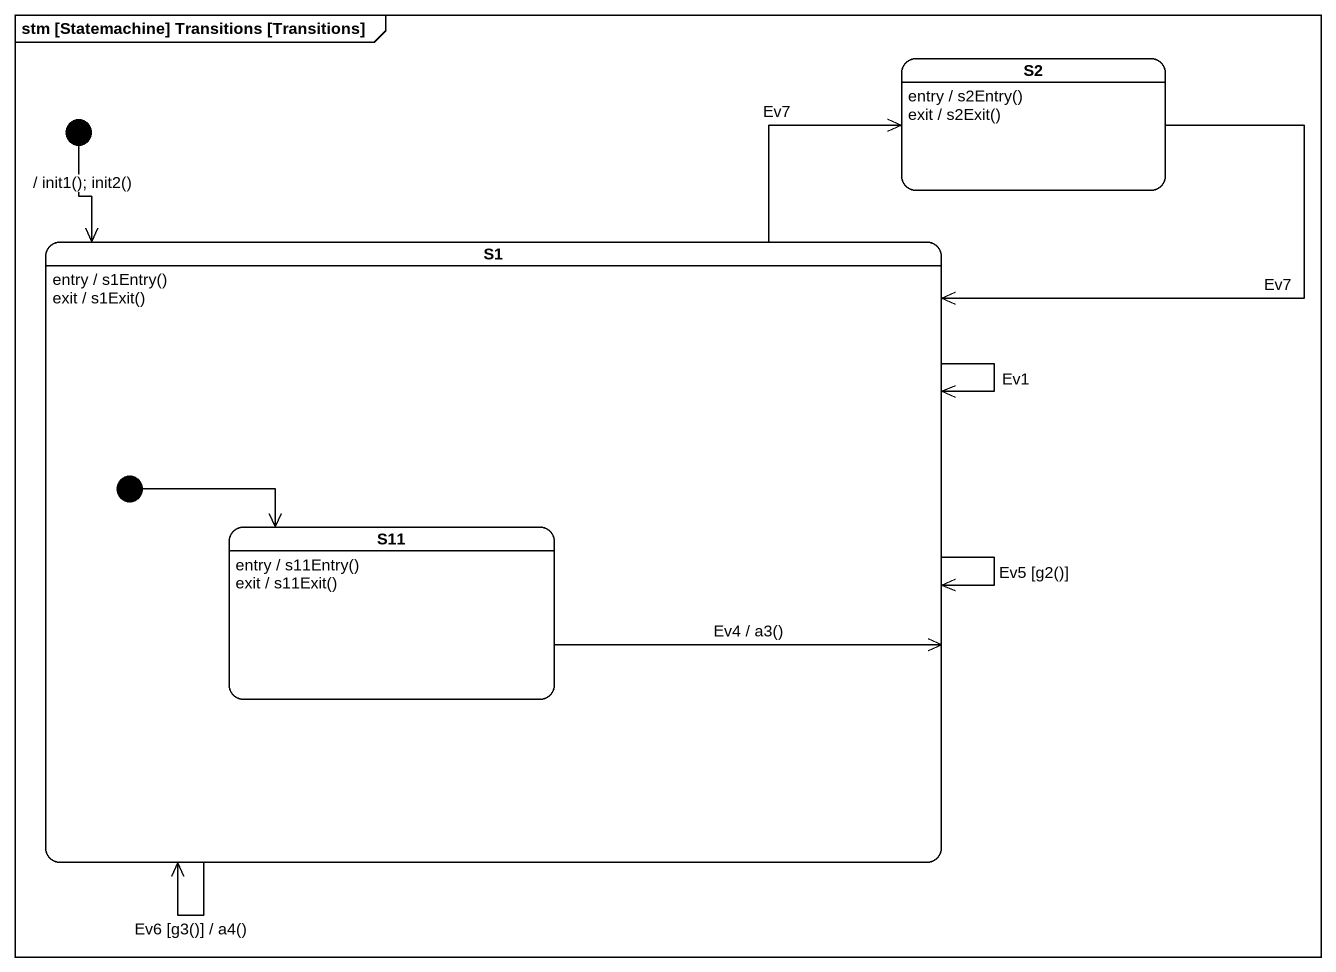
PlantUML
@startuml
mainframe stm [Statemachine] Transitions [Transitions]
hide empty description
state S2
S2 : entry / s2Entry()
S2 : exit / s2Exit()
state S1 {
  state S11
  S11 : entry / s11Entry()
  S11 : exit / s11Exit()
  [*] -right-> S11
}
S1 : entry / s1Entry()
S1 : exit / s1Exit()
[*] --> S1 : / init1(); init2()
S2 --> S1 : Ev7
S1 -up-> S2 : Ev7
S1 --> S1 : Ev1
S1 --> S1 : Ev5 [g2()]
S1 --> S1 : Ev6 [g3()] / a4()
S11 -up-> S1 : Ev4 / a3()
@enduml
